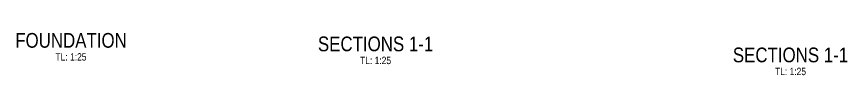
# Model space of a CAD drawing. Header units: millimetres. Extents: x -360107 to 123116000, y -52137 to 86044500.
# Drawn here: x 81275 to 88321, y 115097 to 115457 of the extents above; entities that cross this region are included whole.
import ezdxf
from ezdxf.enums import TextEntityAlignment as Align

# ---------------------------------------------------------------- set-up
doc = ezdxf.new("R2010")
doc.units = ezdxf.units.MM
doc.header["$LTSCALE"] = 100
doc.header["$MEASUREMENT"] = 0
doc.layers.add('10-GB-Text', color=4, linetype='Continuous')
doc.styles.add('kata_text', font='VNI-Helve-Condense.TTF')

msp = doc.modelspace()

# ---------------------------------------------------------------- texts
at = {"layer": '10-GB-Text', "color": 4, "style": 'kata_text'}
for s, p in [('FOUNDATION', (81736, 115392.5)), ('SECTIONS 1-1', (84319.5, 115362.5)), ('SECTIONS 1-1', (87839, 115269))]:
    msp.add_text(s, height=125, dxfattribs=at).set_placement(p, align=Align.MIDDLE_CENTER)
at = {"layer": '10-GB-Text', "color": 3, "style": 'kata_text'}
for p in [(81736, 115252.5), (84319.5, 115222.5), (87839, 115129)]:
    msp.add_text('TL: 1:25', height=62.5, dxfattribs=at).set_placement(p, align=Align.MIDDLE_CENTER)

doc.saveas('drawing.dxf')
